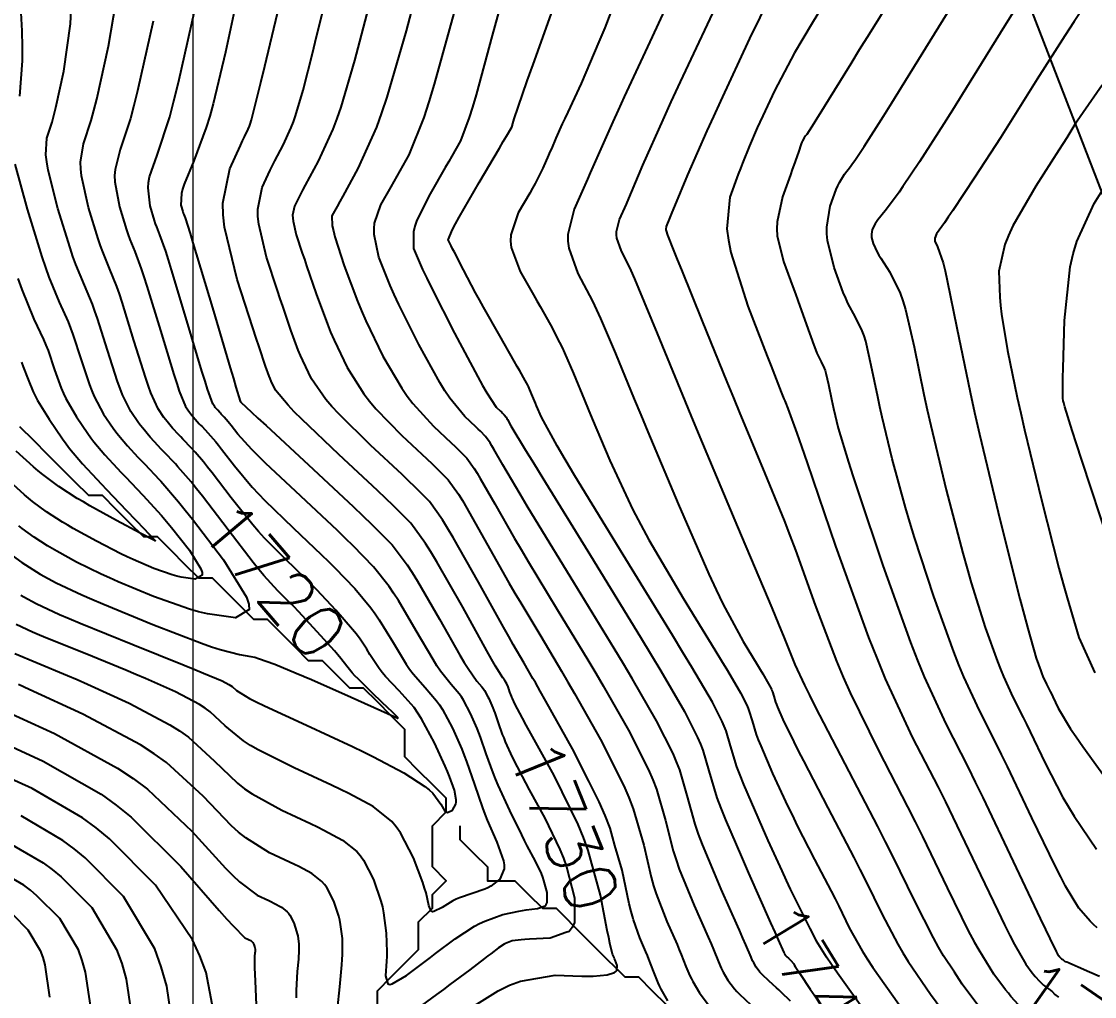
# Model space of a CAD drawing. Header units: metres. Extents: x 837475 to 838479, y 1189012 to 1191015.
# Drawn here: x 838064 to 838142.1, y 1190036.7 to 1190107.6 of the extents above; entities that cross this region are included whole.
import ezdxf

# ---------------------------------------------------------------- set-up
doc = ezdxf.new("R2010")
doc.units = ezdxf.units.M
doc.header["$LTSCALE"] = 0.3
doc.layers.add('COORD', color=7, linetype='Continuous', lineweight=20)
for name, color, linetype in [('COTAS 10', 1, 'Continuous'), ('COTAS INT', 252, 'Continuous'), ('DRENAJE', 5, 'Continuous'), ('VIA2', 121, 'Continuous')]:
    doc.layers.add(name, color=color, linetype=linetype)
doc.styles.get("Standard").update_dxf_attribs({"font": 'simplex.shx'})

msp = doc.modelspace()

# ---------------------------------------------------------------- linework, layer by layer
at = {"layer": 'COORD'}
msp.add_line((838076.514, 1189013.872), (838076.514, 1191013.872), dxfattribs=at)
at = {"layer": 'COTAS 10'}
for points in [[(838099.55, 1190111.242), (838098.275, 1190106.576), (838097.097, 1190102.267), (838096.832, 1190101.372), (838096.594, 1190100.605), (838095.954, 1190098.912), (838095.331, 1190097.805), (838095.103, 1190097.409), (838094.852, 1190096.974), (838093.743, 1190095.077), (838092.79, 1190093.157), (838092.636, 1190092.708), (838092.531, 1190092.294), (838092.548, 1190091.095), (838093.206, 1190089.561), (838093.504, 1190088.936), (838093.852, 1190088.224), (838095.529, 1190084.93), (838097.214, 1190081.758), (838097.567, 1190081.124), (838097.871, 1190080.595), (838098.559, 1190079.566), (838098.872, 1190079.273), (838098.94, 1190079.209), (838098.999, 1190079.152), (838099.143, 1190079.006), (838099.272, 1190078.824), (838099.322, 1190078.744), (838099.378, 1190078.651), (838099.629, 1190078.209), (838100.693, 1190076.441), (838101.261, 1190075.513), (838101.947, 1190074.394), (838105.413, 1190068.768), (838109.042, 1190062.852), (838109.831, 1190061.55), (838110.526, 1190060.393), (838112.255, 1190057.431), (838113.205, 1190055.547), (838113.409, 1190055.071), (838113.587, 1190054.615), (838114.013, 1190053.132), (838114.611, 1190051.166), (838114.898, 1190050.406), (838115.236, 1190049.553), (838116.384, 1190046.88), (838116.894, 1190045.691), (838118.505, 1190042.085), (838118.814, 1190041.393), (838119.063, 1190040.834), (838119.467, 1190039.923), (838119.487, 1190039.876), (838119.494, 1190039.861), (838119.502, 1190039.847), (838119.535, 1190039.789), (838119.584, 1190039.724), (838119.601, 1190039.705), (838119.621, 1190039.685), (838119.704, 1190039.607), (838119.805, 1190039.515), (838119.836, 1190039.487), (838119.868, 1190039.456), (838119.992, 1190039.335), (838120.17, 1190039.109), (838120.235, 1190039.013), (838120.308, 1190038.903), (838120.632, 1190038.383), (838121.385, 1190037.26), (838121.73, 1190036.77), (838122.133, 1190036.201)], [(838136.528, 1190036.114), (838135.985, 1190036.73), (838135.8, 1190036.959), (838135.601, 1190037.214), (838134.757, 1190038.345), (838133.668, 1190040.094), (838133.373, 1190040.631), (838133.314, 1190040.738), (838132.937, 1190041.452), (838131.387, 1190044.609), (838129.585, 1190048.339), (838129.05, 1190049.414), (838128.499, 1190050.507), (838126.378, 1190054.609), (838124.318, 1190058.796), (838123.805, 1190059.943), (838123.318, 1190061.084), (838121.769, 1190065.161), (838120.341, 1190069.154), (838119.93, 1190070.242), (838119.513, 1190071.322), (838117.953, 1190075.161), (838116.303, 1190079.101), (838115.83, 1190080.244), (838115.349, 1190081.411), (838113.555, 1190085.816), (838112.049, 1190089.546), (838111.75, 1190090.287), (838111.502, 1190090.902), (838111.035, 1190092.071), (838110.938, 1190092.376), (838110.924, 1190092.446), (838110.916, 1190092.51), (838110.931, 1190092.691), (838111.203, 1190093.351), (838111.357, 1190093.718), (838111.544, 1190094.163), (838112.502, 1190096.436), (838113.909, 1190099.655), (838114.38, 1190100.698), (838114.886, 1190101.807), (838117.004, 1190106.357), (838119.238, 1190110.919)], [(838095.274, 1190035.002), (838098.688, 1190037.136), (838099.531, 1190037.533), (838100.331, 1190037.846), (838102.852, 1190038.278), (838104.788, 1190038.208), (838105.22, 1190038.205), (838105.605, 1190038.21), (838106.62, 1190038.286), (838107.168, 1190038.467), (838107.259, 1190038.538), (838107.325, 1190038.618), (838107.343, 1190038.983), (838107.202, 1190039.367), (838107.166, 1190039.459), (838107.132, 1190039.545), (838107.023, 1190039.806), (838106.827, 1190040.598), (838106.738, 1190041.019), (838106.634, 1190041.528), (838106.135, 1190044.094), (838105.255, 1190047.337), (838104.911, 1190048.272), (838104.524, 1190049.223), (838102.764, 1190052.792), (838101.083, 1190055.826), (838100.746, 1190056.441), (838100.464, 1190056.957), (838099.907, 1190058.003), (838099.734, 1190058.38), (838099.694, 1190058.474), (838099.658, 1190058.563), (838099.556, 1190058.846), (838099.472, 1190059.092), (838099.462, 1190059.122), (838099.448, 1190059.157), (838099.422, 1190059.222), (838099.324, 1190059.447), (838099.217, 1190059.646), (838099.186, 1190059.694), (838099.154, 1190059.74), (838099.032, 1190059.879), (838098.508, 1190060.74), (838098.223, 1190061.24), (838097.877, 1190061.854), (838096.119, 1190065.016), (838094.23, 1190068.326), (838093.8, 1190069.033), (838093.411, 1190069.649), (838092.344, 1190071.118), (838091.055, 1190072.418), (838090.526, 1190072.928), (838089.923, 1190073.503), (838087.123, 1190076.119), (838084.416, 1190078.686), (838083.872, 1190079.229), (838083.417, 1190079.7), (838082.512, 1190080.798), (838082.202, 1190081.444), (838082.121, 1190081.631), (838082.043, 1190081.821), (838081.777, 1190082.536), (838081.307, 1190083.952), (838081.1, 1190084.585), (838080.859, 1190085.322), (838079.709, 1190088.851), (838078.794, 1190092.642), (838078.701, 1190093.544), (838078.678, 1190094.382), (838079.175, 1190096.874), (838079.961, 1190098.579), (838080.119, 1190098.92), (838080.252, 1190099.205), (838080.521, 1190099.761), (838080.621, 1190099.979), (838080.648, 1190100.051), (838080.675, 1190100.127), (838080.768, 1190100.442), (838081.195, 1190102.186), (838081.433, 1190103.163), (838081.722, 1190104.354), (838083.195, 1190110.442)], [(838063.347, 1190068.785), (838064.051, 1190068.261), (838064.853, 1190067.75), (838065.116, 1190067.594), (838065.398, 1190067.431), (838066.564, 1190066.789), (838068.421, 1190065.91), (838069.139, 1190065.598), (838069.944, 1190065.255), (838073.586, 1190063.768), (838077.119, 1190062.407), (838077.855, 1190062.145), (838078.486, 1190061.932), (838079.891, 1190061.574), (838080.723, 1190061.446), (838080.992, 1190061.378), (838081.279, 1190061.295), (838082.457, 1190060.877), (838084.02, 1190060.229), (838084.549, 1190060.002), (838084.591, 1190059.984), (838085.12, 1190059.754), (838086.048, 1190059.343), (838087.531, 1190058.685), (838091.126, 1190057.071), (838091.242, 1190057.018), (838091.269, 1190057.005), (838091.293, 1190056.994), (838091.361, 1190056.958), (838091.398, 1190056.944), (838091.403, 1190056.947), (838091.405, 1190056.951), (838091.395, 1190056.99), (838091.108, 1190057.287), (838090.937, 1190057.455), (838090.726, 1190057.659), (838089.631, 1190058.707), (838088.509, 1190059.803), (838088.28, 1190060.037), (838088.088, 1190060.242), (838087.69, 1190060.735), (838087.26, 1190061.3), (838087.048, 1190061.55), (838086.795, 1190061.841), (838085.545, 1190063.23), (838084.181, 1190064.695), (838083.858, 1190065.034), (838083.557, 1190065.343), (838082.665, 1190066.217), (838081.662, 1190067.314), (838081.292, 1190067.763), (838080.881, 1190068.276), (838079.06, 1190070.652), (838077.205, 1190073.083), (838076.772, 1190073.629), (838076.373, 1190074.12), (838075.407, 1190075.23), (838075.226, 1190075.436), (838074.384, 1190076.318), (838074.179, 1190076.536), (838073.985, 1190076.742), (838073.383, 1190077.389), (838072.851, 1190078.021), (838072.701, 1190078.217), (838072.55, 1190078.423), (838071.994, 1190079.242), (838071.39, 1190080.46), (838071.208, 1190080.918), (838071.02, 1190081.427), (838070.288, 1190083.7), (838069.559, 1190086.013), (838069.373, 1190086.547), (838069.195, 1190087.035), (838068.606, 1190088.416), (838067.981, 1190089.931), (838067.779, 1190090.503), (838067.565, 1190091.142), (838066.686, 1190094.004), (838065.977, 1190096.791), (838065.869, 1190097.383), (838065.8, 1190097.897), (838065.87, 1190099.106), (838066.258, 1190100.28), (838066.389, 1190100.772), (838066.53, 1190101.338), (838067.124, 1190103.984), (838067.587, 1190107.415), (838067.645, 1190108.475)], [(838141.337, 1190108.709), (838140.596, 1190107.587), (838139.912, 1190106.54), (838137.907, 1190103.391), (838136.212, 1190100.683), (838135.722, 1190099.914), (838135.224, 1190099.138), (838133.353, 1190096.266), (838131.755, 1190093.857), (838131.429, 1190093.373), (838131.154, 1190092.967), (838130.581, 1190092.16), (838130.445, 1190091.839), (838130.445, 1190091.74), (838130.462, 1190091.636), (838130.66, 1190091.223), (838131.06, 1190090.05), (838131.204, 1190089.467), (838131.362, 1190088.772), (838132.054, 1190085.329), (838133.018, 1190080.641), (838133.347, 1190079.16), (838133.704, 1190077.601), (838135.217, 1190071.312), (838136.646, 1190065.638), (838136.949, 1190064.467), (838137.212, 1190063.47), (838137.826, 1190061.312), (838138.155, 1190060.399), (838138.238, 1190060.187), (838138.317, 1190059.992), (838138.573, 1190059.435), (838138.847, 1190058.896), (838138.937, 1190058.712), (838139.034, 1190058.513), (838139.435, 1190057.671), (838140.328, 1190056.189), (838140.734, 1190055.587), (838141.21, 1190054.903), (838143.502, 1190051.738)], [(838062.163, 1190057.787), (838066.429, 1190055.826), (838071.026, 1190053.324), (838072.144, 1190052.569), (838073.194, 1190051.786), (838076.429, 1190048.733), (838078.859, 1190046.053), (838079.402, 1190045.507), (838079.889, 1190045.044), (838081.179, 1190044.079), (838082.011, 1190043.695), (838082.208, 1190043.599), (838082.392, 1190043.508), (838082.936, 1190043.217), (838083.349, 1190042.884), (838083.45, 1190042.766), (838083.544, 1190042.636), (838083.835, 1190042.076), (838084.043, 1190041.453), (838084.086, 1190041.285), (838084.122, 1190041.118), (838084.196, 1190040.529), (838084.199, 1190039.87), (838084.189, 1190039.66), (838084.174, 1190039.437), (838084.084, 1190038.529), (838084.016, 1190037.15), (838084.016, 1190036.63)], [(838069.212, 1190034.963), (838068.688, 1190038.5), (838068.449, 1190039.336), (838068.17, 1190040.109), (838066.822, 1190042.381), (838065.159, 1190044.048), (838064.681, 1190044.441), (838064.196, 1190044.803), (838062.381, 1190045.86)]]:
    msp.add_lwpolyline(points, dxfattribs=at)
at = {"layer": 'COTAS INT'}
for points in [[(838063.757, 1190112.169), (838064.052, 1190106.904), (838064.078, 1190105.753), (838064.079, 1190104.736), (838063.878, 1190102.169)], [(838111.041, 1190036.414), (838110.559, 1190037.259), (838110.441, 1190037.491), (838110.33, 1190037.723), (838109.988, 1190038.556), (838109.656, 1190039.433), (838109.551, 1190039.692), (838109.441, 1190039.959), (838108.997, 1190040.983), (838108.539, 1190042.305), (838108.509, 1190042.389), (838108.37, 1190042.897), (838108.23, 1190043.456), (838107.711, 1190045.902), (838107.193, 1190047.708), (838106.836, 1190048.947), (838106.471, 1190049.883), (838106.053, 1190050.86), (838105.291, 1190052.373), (838104.103, 1190054.726), (838102.166, 1190058.193), (838101.757, 1190058.919), (838101.404, 1190059.542), (838101.23, 1190059.842), (838100.585, 1190060.948), (838099.799, 1190062.303), (838099.465, 1190062.894), (838099.08, 1190063.579), (838097.273, 1190066.836), (838095.427, 1190070.088), (838095.017, 1190070.771), (838094.653, 1190071.359), (838093.704, 1190072.696), (838092.644, 1190073.765), (838092.209, 1190074.184), (838091.713, 1190074.657), (838089.41, 1190076.808), (838087.107, 1190079.067), (838086.611, 1190079.608), (838086.176, 1190080.112), (838085.116, 1190081.624), (838084.484, 1190082.941), (838084.32, 1190083.321), (838084.16, 1190083.708), (838083.619, 1190085.163), (838083.039, 1190086.889), (838082.854, 1190087.446), (838082.658, 1190088.039), (838081.864, 1190090.466), (838081.288, 1190092.856), (838081.229, 1190093.424), (838081.215, 1190093.952), (838081.528, 1190095.523), (838082.128, 1190096.79), (838082.295, 1190097.126), (838082.461, 1190097.456), (838083.063, 1190098.596), (838083.651, 1190099.879), (838083.81, 1190100.298), (838083.966, 1190100.746), (838084.513, 1190102.597), (838085.216, 1190105.368), (838085.471, 1190106.395), (838085.752, 1190107.536), (838086.984, 1190112.597)], [(838124.617, 1190112.562), (838121.524, 1190107.484), (838120.852, 1190106.343), (838120.261, 1190105.316), (838118.792, 1190102.562), (838117.939, 1190100.728), (838117.735, 1190100.281), (838117.546, 1190099.861), (838116.978, 1190098.564), (838116.468, 1190097.306), (838116.314, 1190096.91), (838116.155, 1190096.495), (838115.535, 1190094.823), (838115.339, 1190092.511), (838115.448, 1190091.691), (838115.627, 1190090.794), (838116.86, 1190086.905), (838118.262, 1190083.271), (838118.547, 1190082.534), (838118.788, 1190081.914), (838119.284, 1190080.646), (838119.483, 1190080.157), (838119.537, 1190080.027), (838119.589, 1190079.9), (838119.773, 1190079.462), (838120.413, 1190077.673), (838120.754, 1190076.694), (838121.165, 1190075.504), (838123.242, 1190069.462), (838125.642, 1190062.824), (838126.257, 1190061.259), (838126.851, 1190059.813), (838128.817, 1190055.574), (838130.688, 1190051.932), (838131.221, 1190050.861), (838131.762, 1190049.764), (838133.772, 1190045.574), (838135.035, 1190042.947), (838135.527, 1190041.922), (838135.907, 1190041.162), (838136.241, 1190040.512), (838137.067, 1190039.074), (838137.539, 1190038.441), (838137.65, 1190038.299), (838137.754, 1190038.171), (838138.058, 1190037.826), (838138.302, 1190037.595), (838138.367, 1190037.539), (838138.431, 1190037.486), (838138.656, 1190037.324), (838138.869, 1190037.169), (838138.926, 1190037.122), (838138.982, 1190037.073), (838139.177, 1190036.877), (838139.45, 1190036.677)], [(838138.631, 1190112.23), (838135.529, 1190107.245), (838132.449, 1190102.281), (838131.746, 1190101.158), (838131.107, 1190100.144), (838129.337, 1190097.389), (838128.133, 1190095.601), (838127.85, 1190095.196), (838127.589, 1190094.831), (838126.831, 1190093.84), (838126.315, 1190093.185), (838126.207, 1190093.032), (838126.114, 1190092.891), (838125.904, 1190092.484), (838125.847, 1190092.126), (838125.85, 1190092.015), (838125.861, 1190091.9), (838125.973, 1190091.444), (838126.26, 1190090.829), (838126.383, 1190090.613), (838126.524, 1190090.378), (838127.191, 1190089.365), (838127.94, 1190087.841), (838128.133, 1190087.284), (838128.32, 1190086.668), (838128.944, 1190083.954), (838129.658, 1190080.475), (838129.903, 1190079.377), (838130.167, 1190078.22), (838131.29, 1190073.554), (838132.486, 1190068.949), (838132.796, 1190067.831), (838133.098, 1190066.78), (838134.11, 1190063.554), (838135.001, 1190061.081), (838135.225, 1190060.506), (838135.44, 1190059.979), (838136.134, 1190058.47), (838136.876, 1190057.008), (838137.121, 1190056.51), (838137.383, 1190055.971), (838138.47, 1190053.689), (838139.774, 1190051.181), (838140.172, 1190050.5), (838140.587, 1190049.826), (838142.219, 1190047.438)], [(838093.259, 1190111.732), (838092.003, 1190106.907), (838090.602, 1190102.083), (838090.22, 1190100.953), (838089.841, 1190099.914), (838088.496, 1190096.906), (838087.397, 1190094.903), (838087.174, 1190094.497), (838086.985, 1190094.155), (838086.594, 1190093.459), (838086.635, 1190092.734), (838086.718, 1190092.375), (838086.832, 1190091.947), (838087.504, 1190089.83), (838088.468, 1190087.264), (838088.767, 1190086.554), (838089.079, 1190085.843), (838090.323, 1190083.277), (838091.695, 1190080.935), (838092.089, 1190080.366), (838092.489, 1190079.831), (838093.985, 1190078.187), (838095.293, 1190076.965), (838095.575, 1190076.696), (838095.822, 1190076.458), (838096.424, 1190075.851), (838096.962, 1190075.091), (838097.17, 1190074.757), (838097.402, 1190074.37), (838098.451, 1190072.522), (838099.887, 1190070.01), (838100.363, 1190069.203), (838100.873, 1190068.348), (838102.999, 1190064.858), (838105.223, 1190061.197), (838105.794, 1190060.234), (838106.346, 1190059.293), (838108.179, 1190056.078), (838109.629, 1190053.204), (838109.94, 1190052.477), (838110.211, 1190051.781), (838110.862, 1190049.517), (838111.421, 1190047.311), (838111.634, 1190046.652), (838111.873, 1190045.971), (838112.946, 1190043.337), (838113.973, 1190041.022), (838114.182, 1190040.543), (838114.359, 1190040.133), (838114.728, 1190039.239), (838114.926, 1190038.771), (838114.997, 1190038.63), (838115.073, 1190038.484), (838115.404, 1190037.915), (838115.887, 1190037.274), (838116.059, 1190037.082), (838116.248, 1190036.883), (838117.071, 1190036.114)], [(838128.992, 1190112.019), (838125.68, 1190106.682), (838124.964, 1190105.528), (838124.336, 1190104.514), (838121.97, 1190100.691), (838121.797, 1190100.413), (838121.648, 1190100.174), (838121.305, 1190099.635), (838121.137, 1190099.385), (838121.097, 1190099.329), (838121.061, 1190099.277), (838120.955, 1190099.139), (838120.838, 1190098.916), (838120.794, 1190098.812), (838120.746, 1190098.689), (838120.532, 1190098.092), (838120.206, 1190097.159), (838120.086, 1190096.824), (838119.955, 1190096.457), (838119.375, 1190094.851), (838118.983, 1190093.023), (838118.97, 1190092.514), (838118.998, 1190092.003), (838119.445, 1190090.151), (838120.138, 1190088.311), (838120.321, 1190087.809), (838120.501, 1190087.31), (838121.121, 1190085.535), (838121.647, 1190084.055), (838121.768, 1190083.743), (838121.879, 1190083.473), (838122.189, 1190082.85), (838122.417, 1190082.386), (838122.475, 1190082.217), (838122.532, 1190082.029), (838122.722, 1190081.203), (838122.939, 1190080.145), (838123.014, 1190079.81), (838123.094, 1190079.458), (838123.436, 1190078.038), (838124.166, 1190075.57), (838124.49, 1190074.557), (838124.869, 1190073.402), (838126.678, 1190068.038), (838128.693, 1190062.445), (838129.2, 1190061.144), (838129.685, 1190059.952), (838131.256, 1190056.54), (838132.876, 1190053.357), (838133.393, 1190052.309), (838133.939, 1190051.189), (838136.156, 1190046.54), (838138.116, 1190042.391), (838138.5, 1190041.586), (838138.815, 1190040.93), (838139.282, 1190039.993), (838139.376, 1190039.803), (838139.477, 1190039.669), (838139.5, 1190039.638), (838139.522, 1190039.611), (838139.587, 1190039.538), (838139.639, 1190039.489), (838139.653, 1190039.477), (838139.667, 1190039.466), (838139.714, 1190039.431), (838139.76, 1190039.398), (838139.784, 1190039.378), (838139.825, 1190039.336), (838139.883, 1190039.293), (838139.905, 1190039.282), (838139.93, 1190039.271), (838140.043, 1190039.234), (838140.184, 1190039.188), (838140.226, 1190039.171), (838140.27, 1190039.153), (838140.441, 1190039.072), (838140.886, 1190038.877), (838141.699, 1190038.52), (838142.428, 1190038.204)], [(838125.518, 1190035.428), (838123.374, 1190038.422), (838122.942, 1190039.044), (838122.579, 1190039.576), (838121.848, 1190040.748), (838121.512, 1190041.437), (838121.397, 1190041.664), (838121.273, 1190041.907), (838120.748, 1190042.916), (838119.957, 1190044.525), (838119.666, 1190045.147), (838119.343, 1190045.845), (838118.339, 1190048.065), (838117.915, 1190049), (838116.565, 1190052.133), (838116.291, 1190052.817), (838116.061, 1190053.421), (838115.588, 1190054.939), (838115.274, 1190056.032), (838115.143, 1190056.368), (838114.993, 1190056.719), (838114.293, 1190058.107), (838112.794, 1190060.654), (838112.141, 1190061.735), (838111.384, 1190062.979), (838107.788, 1190068.833), (838104.277, 1190074.575), (838103.574, 1190075.749), (838102.988, 1190076.743), (838101.841, 1190078.833), (838101.496, 1190079.651), (838101.416, 1190079.843), (838101.342, 1190080.021), (838101.128, 1190080.54), (838100.955, 1190080.945), (838100.906, 1190081.05), (838100.856, 1190081.152), (838100.674, 1190081.499), (838100.277, 1190082.196), (838100.091, 1190082.519), (838099.874, 1190082.899), (838098.816, 1190084.742), (838097.637, 1190086.823), (838097.343, 1190087.353), (838097.063, 1190087.863), (838096.168, 1190089.539), (838095.512, 1190090.815), (838095.381, 1190091.073), (838095.274, 1190091.29), (838095.07, 1190091.727), (838095.38, 1190092.467), (838095.595, 1190092.874), (838095.867, 1190093.369), (838097.317, 1190095.885), (838098.785, 1190098.383), (838099.068, 1190098.865), (838099.298, 1190099.256), (838099.683, 1190099.915), (838099.733, 1190100.047), (838099.752, 1190100.107), (838099.773, 1190100.178), (838099.865, 1190100.515), (838100.471, 1190102.294), (838100.816, 1190103.273), (838101.237, 1190104.462), (838103.398, 1190110.515)], [(838112.024, 1190111.102), (838109.906, 1190106.481), (838107.861, 1190102.112), (838107.418, 1190101.152), (838107.027, 1190100.301), (838106.061, 1190098.127), (838105.402, 1190096.593), (838105.206, 1190096.144), (838105.004, 1190095.685), (838104.224, 1190093.94), (838103.769, 1190092.121), (838103.771, 1190091.615), (838103.829, 1190091.109), (838104.504, 1190089.272), (838105.553, 1190087.26), (838105.848, 1190086.642), (838106.144, 1190085.999), (838107.228, 1190083.46), (838108.593, 1190080.134), (838109.067, 1190078.996), (838109.583, 1190077.763), (838111.789, 1190072.524), (838114.021, 1190067.428), (838114.551, 1190066.285), (838115.044, 1190065.259), (838116.511, 1190062.524), (838117.538, 1190060.851), (838117.754, 1190060.496), (838117.941, 1190060.187), (838118.37, 1190059.459), (838118.57, 1190059.063), (838118.612, 1190058.962), (838118.65, 1190058.866), (838118.74, 1190058.554), (838118.875, 1190058.12), (838118.94, 1190057.948), (838119.019, 1190057.752), (838119.404, 1190056.857), (838120.19, 1190055.238), (838120.521, 1190054.587), (838120.9, 1190053.847), (838122.679, 1190050.441), (838124.559, 1190046.828), (838125.003, 1190045.958), (838125.413, 1190045.145), (838126.618, 1190042.679), (838127.758, 1190040.514), (838128.128, 1190039.891), (838128.521, 1190039.258), (838130.137, 1190036.886), (838131.725, 1190034.759)], [(838063.977, 1190065.902), (838064.196, 1190065.776), (838065.102, 1190065.277), (838066.787, 1190064.498), (838067.497, 1190064.194), (838068.313, 1190063.852), (838072.136, 1190062.3), (838075.875, 1190060.8), (838076.637, 1190060.492), (838077.28, 1190060.23), (838078.617, 1190059.668), (838079.121, 1190059.4), (838079.239, 1190059.323), (838079.349, 1190059.245), (838079.668, 1190058.952), (838080.606, 1190058.384), (838081.105, 1190058.132), (838081.709, 1190057.839), (838084.754, 1190056.438), (838088.104, 1190054.89), (838088.901, 1190054.505), (838089.64, 1190054.138), (838091.834, 1190052.967), (838093.356, 1190051.982), (838093.671, 1190051.732), (838093.94, 1190051.492), (838094.526, 1190050.708), (838094.829, 1190050.2), (838094.919, 1190050.135), (838095.012, 1190050.102), (838095.368, 1190050.254), (838095.621, 1190050.7), (838095.648, 1190050.852), (838095.657, 1190051.017), (838095.533, 1190051.715), (838095.161, 1190052.716), (838095.013, 1190053.072), (838094.845, 1190053.461), (838094.075, 1190055.152), (838093.135, 1190056.896), (838092.86, 1190057.32), (838092.579, 1190057.718), (838091.511, 1190058.941), (838090.509, 1190059.99), (838090.269, 1190060.278), (838090.046, 1190060.565), (838089.376, 1190061.591), (838089.137, 1190061.961), (838088.654, 1190062.705), (838088.398, 1190063.047), (838088.118, 1190063.403), (838086.904, 1190064.808), (838085.505, 1190066.287), (838085.108, 1190066.69), (838084.707, 1190067.089), (838083.223, 1190068.506), (838081.701, 1190070.041), (838081.276, 1190070.514), (838080.849, 1190071.008), (838079.293, 1190072.969), (838077.898, 1190074.797), (838077.572, 1190075.208), (838077.272, 1190075.577), (838076.654, 1190076.287), (838076.409, 1190076.567), (838075.776, 1190077.231), (838075.621, 1190077.394), (838075.475, 1190077.549), (838075.023, 1190078.036), (838074.623, 1190078.511), (838074.51, 1190078.659), (838074.396, 1190078.814), (838073.978, 1190079.43), (838073.45, 1190080.596), (838073.266, 1190081.097), (838073.067, 1190081.676), (838072.212, 1190084.412), (838071.357, 1190087.185), (838071.156, 1190087.788), (838070.972, 1190088.319), (838070.438, 1190089.642), (838069.943, 1190090.841), (838069.784, 1190091.294), (838069.614, 1190091.8), (838068.918, 1190094.066), (838068.398, 1190096.363), (838068.339, 1190096.889), (838068.317, 1190097.368), (838068.545, 1190098.698), (838069.109, 1190100.407), (838069.299, 1190101.124), (838069.505, 1190101.947), (838070.369, 1190105.799), (838071.095, 1190110.095)], [(838133.663, 1190035.987), (838132.447, 1190037.616), (838132.221, 1190037.962), (838131.879, 1190038.483), (838131.094, 1190039.676), (838130.721, 1190040.315), (838130.347, 1190040.983), (838129.002, 1190043.644), (838127.409, 1190046.913), (838126.879, 1190047.966), (838126.311, 1190049.082), (838123.939, 1190053.644), (838121.784, 1190057.779), (838121.353, 1190058.626), (838120.994, 1190059.344), (838120.295, 1190060.86), (838119.516, 1190062.803), (838119.107, 1190063.79), (838118.614, 1190064.972), (838116.133, 1190070.86), (838113.392, 1190077.371), (838112.735, 1190078.945), (838112.123, 1190080.42), (838110.278, 1190084.919), (838108.928, 1190088.19), (838108.628, 1190088.89), (838108.36, 1190089.501), (838107.656, 1190090.963), (838107.334, 1190091.84), (838107.306, 1190092.083), (838107.305, 1190092.324), (838107.522, 1190093.193), (838108.022, 1190094.327), (838108.198, 1190094.735), (838108.391, 1190095.185), (838109.226, 1190097.15), (838110.697, 1190100.457), (838111.291, 1190101.754), (838111.966, 1190103.215), (838115.079, 1190109.865)], [(838063.549, 1190061.644), (838065.181, 1190060.982), (838067.379, 1190060.064), (838068.083, 1190059.758), (838068.829, 1190059.428), (838071.869, 1190058.049), (838074.831, 1190056.474), (838075.528, 1190056.021), (838076.171, 1190055.562), (838078.049, 1190053.843), (838079.732, 1190052.219), (838080.254, 1190051.819), (838080.799, 1190051.442), (838082.967, 1190050.258), (838085.058, 1190049.292), (838085.554, 1190049.052), (838086.016, 1190048.823), (838087.385, 1190048.092), (838088.424, 1190047.254), (838088.676, 1190046.956), (838088.914, 1190046.631), (838089.645, 1190045.221), (838090.17, 1190043.655), (838090.277, 1190043.231), (838090.367, 1190042.811), (838090.555, 1190041.33), (838090.595, 1190039.969), (838090.593, 1190039.624), (838090.585, 1190039.294), (838090.505, 1190038.221), (838090.669, 1190037.629), (838090.814, 1190037.603), (838091.002, 1190037.637), (838092.042, 1190038.255), (838093.388, 1190039.274), (838093.768, 1190039.56), (838094.152, 1190039.849), (838095.568, 1190040.905), (838096.975, 1190041.825), (838097.352, 1190042.028), (838097.725, 1190042.208), (838099.03, 1190042.67), (838100.193, 1190042.929), (838100.476, 1190042.98), (838100.743, 1190043.023), (838101.566, 1190043.106), (838102.107, 1190043.3), (838102.196, 1190043.413), (838102.259, 1190043.552), (838102.263, 1190044.268), (838102.029, 1190045.156), (838101.941, 1190045.403), (838101.843, 1190045.651), (838101.405, 1190046.553), (838100.813, 1190047.671), (838100.618, 1190048.056), (838100.409, 1190048.473), (838099.544, 1190050.25), (838098.701, 1190052.09), (838098.507, 1190052.548), (838098.329, 1190052.983), (838097.832, 1190054.364), (838097.423, 1190055.565), (838097.302, 1190055.886), (838097.177, 1190056.201), (838096.699, 1190057.299), (838096.176, 1190058.271), (838096.023, 1190058.507), (838095.866, 1190058.729), (838095.271, 1190059.41), (838094.508, 1190060.365), (838094.246, 1190060.759), (838093.961, 1190061.209), (838092.747, 1190063.304), (838091.442, 1190065.516), (838091.099, 1190066.04), (838090.765, 1190066.526), (838089.624, 1190067.963), (838088.152, 1190069.471), (838087.609, 1190070.002), (838087.006, 1190070.582), (838084.339, 1190073.084), (838081.779, 1190075.495), (838081.245, 1190076.016), (838080.786, 1190076.474), (838079.759, 1190077.602), (838079.283, 1190078.226), (838079.172, 1190078.366), (838079.07, 1190078.492), (838078.776, 1190078.829), (838078.56, 1190079.056), (838078.507, 1190079.111), (838078.457, 1190079.164), (838078.303, 1190079.33), (838078.166, 1190079.492), (838078.128, 1190079.543), (838078.089, 1190079.595), (838077.946, 1190079.805), (838077.57, 1190080.867), (838077.383, 1190081.457), (838077.161, 1190082.175), (838076.062, 1190085.835), (838074.952, 1190089.53), (838074.722, 1190090.27), (838074.527, 1190090.887), (838074.102, 1190092.094), (838073.868, 1190092.661), (838073.792, 1190092.876), (838073.712, 1190093.116), (838073.382, 1190094.189), (838073.242, 1190095.507), (838073.28, 1190095.901), (838073.352, 1190096.308), (838073.893, 1190097.883), (838074.811, 1190100.662), (838075.12, 1190101.828), (838075.454, 1190103.166), (838076.86, 1190109.428)], [(838079.751, 1190109.464), (838078.863, 1190105.372), (838077.969, 1190101.601), (838077.72, 1190100.712), (838077.471, 1190099.889), (838076.568, 1190097.476), (838075.87, 1190095.779), (838075.751, 1190095.408), (838075.663, 1190095.079), (838075.614, 1190094.251), (838075.761, 1190093.774), (838075.797, 1190093.667), (838075.83, 1190093.572), (838075.934, 1190093.319), (838076.304, 1190092.171), (838076.505, 1190091.511), (838076.749, 1190090.702), (838077.987, 1190086.546), (838079.208, 1190082.424), (838079.442, 1190081.636), (838079.63, 1190081.003), (838079.931, 1190079.993), (838079.935, 1190079.986), (838079.937, 1190079.985), (838079.938, 1190079.983), (838079.943, 1190079.977), (838079.95, 1190079.97), (838079.951, 1190079.968), (838079.959, 1190079.96), (838079.969, 1190079.949), (838079.972, 1190079.945), (838079.976, 1190079.94), (838079.992, 1190079.919), (838080.755, 1190079.207), (838081.229, 1190078.767), (838081.818, 1190078.222), (838084.896, 1190075.373), (838088.156, 1190072.328), (838088.859, 1190071.658), (838089.476, 1190071.063), (838090.984, 1190069.541), (838092.088, 1190068.088), (838092.45, 1190067.536), (838092.836, 1190066.921), (838094.433, 1190064.16), (838095.919, 1190061.532), (838096.234, 1190061), (838096.508, 1190060.553), (838097.152, 1190059.645), (838097.51, 1190059.234), (838097.604, 1190059.101), (838097.696, 1190058.959), (838097.943, 1190058.502), (838098.012, 1190058.373), (838098.3, 1190057.712), (838098.375, 1190057.521), (838098.448, 1190057.328), (838098.694, 1190056.605), (838098.994, 1190055.773), (838099.1, 1190055.511), (838099.217, 1190055.235), (838099.725, 1190054.127), (838100.436, 1190052.715), (838100.682, 1190052.248), (838100.948, 1190051.749), (838102.085, 1190049.673), (838103.192, 1190047.394), (838103.44, 1190046.767), (838103.662, 1190046.141), (838104.253, 1190043.898), (838104.241, 1190042.09), (838104.084, 1190041.739), (838103.859, 1190041.453), (838103.622, 1190041.368), (838102.491, 1190040.963), (838100.969, 1190040.892), (838100.647, 1190040.87), (838100.368, 1190040.848), (838099.723, 1190040.763), (838099.35, 1190040.631), (838099.244, 1190040.579), (838099.136, 1190040.521), (838098.734, 1190040.258), (838098.161, 1190039.829), (838097.945, 1190039.665), (838097.705, 1190039.483), (838096.629, 1190038.666), (838095.186, 1190037.583), (838094.714, 1190037.234), (838094.21, 1190036.863), (838092.126, 1190035.344)], [(838119.955, 1190036.379), (838119.28, 1190037.041), (838119.107, 1190037.205), (838118.94, 1190037.362), (838118.678, 1190037.599), (838118.387, 1190037.861), (838117.934, 1190038.284), (838117.83, 1190038.393), (838117.735, 1190038.499), (838117.47, 1190038.852), (838117.287, 1190039.165), (838117.245, 1190039.246), (838117.207, 1190039.323), (838117.097, 1190039.581), (838116.711, 1190040.484), (838116.498, 1190040.968), (838116.239, 1190041.553), (838116.124, 1190041.812), (838114.92, 1190044.514), (838114.425, 1190045.693), (838113.554, 1190047.762), (838113.266, 1190048.529), (838113.016, 1190049.239), (838112.437, 1190051.324), (838111.899, 1190053.198), (838111.674, 1190053.774), (838111.417, 1190054.376), (838110.217, 1190056.755), (838108.436, 1190059.843), (838107.812, 1190060.892), (838107.132, 1190062.025), (838104.206, 1190066.813), (838101.41, 1190071.371), (838100.812, 1190072.358), (838100.29, 1190073.226), (838099.04, 1190075.366), (838098.39, 1190076.51), (838098.246, 1190076.751), (838098.117, 1190076.958), (838097.783, 1190077.429), (838097.41, 1190077.805), (838097.257, 1190077.953), (838097.083, 1190078.119), (838096.272, 1190078.876), (838095.18, 1190080.213), (838094.828, 1190080.745), (838094.454, 1190081.347), (838092.926, 1190084.103), (838091.466, 1190087.034), (838091.135, 1190087.745), (838090.837, 1190088.413), (838090.026, 1190090.462), (838089.681, 1190092.12), (838089.677, 1190092.541), (838089.712, 1190092.946), (838090.169, 1190094.268), (838090.918, 1190095.565), (838091.139, 1190095.953), (838091.364, 1190096.354), (838092.225, 1190097.909), (838093.311, 1190100.615), (838093.678, 1190101.743), (838094.075, 1190103.034), (838095.748, 1190109.062)], [(838089.237, 1190108.55), (838088.258, 1190104.752), (838087.257, 1190101.365), (838086.971, 1190100.546), (838086.682, 1190099.778), (838085.604, 1190097.431), (838084.67, 1190095.708), (838084.47, 1190095.332), (838084.296, 1190095.001), (838083.881, 1190094.172), (838083.752, 1190093.523), (838083.758, 1190093.304), (838083.782, 1190093.069), (838084.02, 1190092.081), (838084.458, 1190090.756), (838084.608, 1190090.308), (838084.771, 1190089.826), (838085.461, 1190087.791), (838086.277, 1190085.595), (838086.518, 1190085.011), (838086.767, 1190084.437), (838087.719, 1190082.451), (838088.935, 1190080.523), (838089.35, 1190079.987), (838089.798, 1190079.449), (838091.697, 1190077.498), (838093.503, 1190075.811), (838093.892, 1190075.44), (838094.233, 1190075.112), (838095.064, 1190074.273), (838095.807, 1190073.225), (838096.094, 1190072.764), (838096.414, 1190072.229), (838097.862, 1190069.679), (838099.483, 1190066.795), (838099.914, 1190066.049), (838100.336, 1190065.326), (838101.792, 1190062.903), (838103.313, 1190060.37), (838103.776, 1190059.576), (838104.256, 1190058.743), (838106.141, 1190055.402), (838107.841, 1190052.032), (838108.205, 1190051.18), (838108.523, 1190050.364), (838109.286, 1190047.709), (838109.825, 1190045.383), (838110.002, 1190044.774), (838110.191, 1190044.18), (838110.972, 1190042.16), (838111.707, 1190040.49), (838111.867, 1190040.117), (838112.007, 1190039.783), (838112.358, 1190038.898), (838112.646, 1190038.218), (838112.748, 1190038.014), (838112.859, 1190037.802), (838113.338, 1190036.979), (838114.038, 1190036.049)], [(838106.885, 1190108.274), (838106.446, 1190107.145), (838106.032, 1190106.105), (838104.733, 1190103.096), (838103.756, 1190101.009), (838103.544, 1190100.55), (838103.358, 1190100.144), (838102.896, 1190099.105), (838102.569, 1190098.345), (838102.468, 1190098.114), (838102.362, 1190097.874), (838101.939, 1190096.93), (838101.392, 1190095.822), (838101.207, 1190095.478), (838101.007, 1190095.118), (838100.166, 1190093.683), (838099.616, 1190092.091), (838099.601, 1190091.631), (838099.645, 1190091.164), (838100.296, 1190089.409), (838101.265, 1190087.718), (838101.509, 1190087.291), (838101.742, 1190086.881), (838102.496, 1190085.551), (838103.17, 1190084.267), (838103.353, 1190083.888), (838103.535, 1190083.497), (838104.178, 1190082), (838104.968, 1190080.078), (838105.241, 1190079.42), (838105.539, 1190078.707), (838106.815, 1190075.678), (838108.504, 1190072.086), (838109.063, 1190071.017), (838109.661, 1190069.917), (838112.149, 1190065.678), (838114.461, 1190061.915), (838114.948, 1190061.115), (838115.368, 1190060.42), (838116.331, 1190058.783), (838116.782, 1190057.891), (838116.878, 1190057.665), (838116.962, 1190057.449), (838117.164, 1190056.747), (838117.468, 1190055.771), (838117.616, 1190055.382), (838117.792, 1190054.943), (838118.66, 1190052.929), (838119.767, 1190050.541), (838120.093, 1190049.867), (838120.429, 1190049.186), (838121.713, 1190046.678), (838122.916, 1190044.368), (838123.2, 1190043.811), (838123.462, 1190043.291), (838124.233, 1190041.713), (838125.168, 1190040.045), (838125.535, 1190039.468), (838125.948, 1190038.84), (838127.828, 1190036.157)], [(838142.264, 1190041.72), (838142, 1190041.955), (838141.748, 1190042.198), (838140.936, 1190043.139), (838139.964, 1190044.749), (838139.61, 1190045.413), (838139.22, 1190046.173), (838137.505, 1190049.707), (838135.732, 1190053.429), (838135.305, 1190054.308), (838134.906, 1190055.12), (838133.695, 1190057.505), (838132.562, 1190059.965), (838132.212, 1190060.825), (838131.847, 1190061.763), (838130.394, 1190065.796), (838128.983, 1190070.091), (838128.643, 1190071.194), (838128.326, 1190072.259), (838127.363, 1190075.796), (838126.631, 1190078.839), (838126.458, 1190079.594), (838126.299, 1190080.31), (838125.833, 1190082.579), (838125.426, 1190084.348), (838125.304, 1190084.75), (838125.178, 1190085.114), (838124.69, 1190086.108), (838124.138, 1190087.114), (838123.971, 1190087.486), (838123.799, 1190087.898), (838123.129, 1190089.72), (838122.653, 1190091.671), (838122.603, 1190092.164), (838122.589, 1190092.636), (838122.835, 1190094.169), (838123.288, 1190095.375), (838123.405, 1190095.642), (838123.518, 1190095.879), (838123.893, 1190096.489), (838124.325, 1190097.054), (838124.474, 1190097.262), (838124.635, 1190097.493), (838125.321, 1190098.512), (838126.718, 1190100.711), (838127.327, 1190101.685), (838128.032, 1190102.818), (838131.381, 1190108.23)], [(838073.615, 1190107.613), (838072.479, 1190102.556), (838072.21, 1190101.476), (838071.96, 1190100.535), (838071.219, 1190098.291), (838070.835, 1190096.838), (838070.81, 1190096.395), (838070.82, 1190095.935), (838071.15, 1190094.127), (838071.663, 1190092.458), (838071.788, 1190092.085), (838071.906, 1190091.751), (838072.27, 1190090.868), (838072.749, 1190089.603), (838072.939, 1190089.029), (838073.154, 1190088.358), (838074.137, 1190085.123), (838075.114, 1190081.925), (838075.325, 1190081.277), (838075.51, 1190080.732), (838075.962, 1190079.618), (838076.243, 1190079.205), (838076.319, 1190079.101), (838076.394, 1190079.002), (838076.663, 1190078.683), (838076.966, 1190078.357), (838077.064, 1190078.253), (838077.168, 1190078.143), (838077.592, 1190077.698), (838078.171, 1190077.035), (838078.372, 1190076.787), (838078.59, 1190076.511), (838079.526, 1190075.286), (838080.818, 1190073.741), (838081.261, 1190073.265), (838081.74, 1190072.768), (838083.781, 1190070.795), (838085.856, 1190068.835), (838086.358, 1190068.346), (838086.829, 1190067.879), (838088.264, 1190066.386), (838089.441, 1190064.964), (838089.749, 1190064.543), (838090.048, 1190064.11), (838091.061, 1190062.448), (838092.003, 1190060.887), (838092.257, 1190060.519), (838092.508, 1190060.178), (838093.391, 1190059.176), (838094.223, 1190058.224), (838094.442, 1190057.914), (838094.656, 1190057.584), (838095.387, 1190056.226), (838096.055, 1190054.691), (838096.229, 1190054.25), (838096.398, 1190053.801), (838096.97, 1190052.123), (838097.549, 1190050.434), (838097.724, 1190049.978), (838097.904, 1190049.528), (838098.606, 1190047.948), (838099.09, 1190046.593), (838099.133, 1190046.285), (838099.136, 1190046.007), (838098.818, 1190045.245), (838098.161, 1190044.737), (838097.95, 1190044.619), (838097.727, 1190044.511), (838096.818, 1190044.201), (838095.878, 1190043.898), (838095.636, 1190043.794), (838095.402, 1190043.681), (838094.622, 1190043.198), (838094.029, 1190042.888), (838093.913, 1190042.884), (838093.818, 1190042.916), (838093.647, 1190043.326), (838093.457, 1190044.248), (838093.35, 1190044.603), (838093.22, 1190045), (838092.551, 1190046.794), (838091.599, 1190048.628), (838091.29, 1190049.052), (838090.961, 1190049.438), (838089.61, 1190050.53), (838087.828, 1190051.48), (838087.228, 1190051.778), (838086.581, 1190052.091), (838083.86, 1190053.348), (838081.254, 1190054.64), (838080.68, 1190054.976), (838080.169, 1190055.301), (838078.858, 1190056.398), (838077.76, 1190057.403), (838077.384, 1190057.672), (838076.976, 1190057.937), (838075.243, 1190058.858), (838073.055, 1190059.829), (838072.36, 1190060.125), (838071.627, 1190060.432), (838068.659, 1190061.641), (838065.931, 1190062.748), (838065.349, 1190062.992), (838064.843, 1190063.209), (838063.64, 1190063.765)], [(838142.625, 1190102.968), (838141.252, 1190100.972), (838140.807, 1190100.339), (838140.717, 1190100.209), (838140.642, 1190100.098), (838140.495, 1190099.863), (838140.051, 1190099.149), (838139.789, 1190098.737), (838139.467, 1190098.232), (838137.803, 1190095.633), (838136.139, 1190092.734), (838135.817, 1190092.04), (838135.555, 1190091.393), (838135.11, 1190089.447), (838135.174, 1190087.565), (838135.233, 1190086.958), (838135.309, 1190086.314), (838135.735, 1190083.677), (838136.445, 1190080.259), (838136.701, 1190079.123), (838136.983, 1190077.904), (838138.214, 1190072.814), (838139.481, 1190067.856), (838139.785, 1190066.72), (838140.069, 1190065.688), (838140.926, 1190062.814), (838142.101, 1190060.242)], [(838063.555, 1190097.219), (838064.454, 1190093.942), (838065.516, 1190090.484), (838065.775, 1190089.712), (838066.019, 1190089.02), (838066.774, 1190087.19), (838067.417, 1190085.751), (838067.59, 1190085.306), (838067.762, 1190084.84), (838068.363, 1190082.988), (838068.973, 1190081.178), (838069.15, 1190080.738), (838069.33, 1190080.325), (838070.01, 1190079.054), (838070.703, 1190078.032), (838070.892, 1190077.775), (838071.079, 1190077.531), (838071.743, 1190076.742), (838072.494, 1190075.934), (838072.736, 1190075.678), (838072.993, 1190075.406), (838074.043, 1190074.305), (838074.16, 1190074.173), (838075.461, 1190072.682), (838075.949, 1190072.08), (838076.479, 1190071.413), (838078.737, 1190068.457), (838080.407, 1190065.752), (838080.566, 1190065.243), (838080.594, 1190064.839), (838080.516, 1190064.793), (838079.596, 1190064.248), (838077.551, 1190064.54), (838076.919, 1190064.693), (838076.257, 1190064.876), (838073.627, 1190065.798), (838071.054, 1190066.867), (838070.428, 1190067.142), (838069.839, 1190067.409), (838068.026, 1190068.302), (838066.6, 1190069.086), (838066.256, 1190069.285), (838065.934, 1190069.476), (838064.953, 1190070.101), (838064.092, 1190070.741), (838063.846, 1190070.942)], [(838143.158, 1190069.593), (838141.154, 1190075.698), (838140.764, 1190076.89), (838140.447, 1190077.866), (838139.899, 1190079.593), (838139.829, 1190079.881), (838139.813, 1190079.95), (838139.799, 1190080.015), (838139.759, 1190080.208), (838139.761, 1190081.174), (838139.773, 1190081.725), (838139.79, 1190082.399), (838139.893, 1190085.858), (838140.305, 1190089.756), (838140.516, 1190090.707), (838140.77, 1190091.602), (838142.037, 1190094.37), (838143.372, 1190096.499)], [(838063.771, 1190088.921), (838064.057, 1190088.11), (838064.942, 1190085.964), (838065.64, 1190084.467), (838065.807, 1190084.065), (838065.964, 1190083.668), (838066.438, 1190082.277), (838066.926, 1190080.929), (838067.091, 1190080.558), (838067.27, 1190080.189), (838068.026, 1190078.866), (838068.857, 1190077.641), (838069.083, 1190077.334), (838069.307, 1190077.04), (838070.103, 1190076.095), (838071.003, 1190075.127), (838071.293, 1190074.819), (838071.601, 1190074.494), (838072.86, 1190073.174), (838074.215, 1190071.689), (838074.583, 1190071.258), (838074.949, 1190070.82), (838076.242, 1190069.168), (838077.084, 1190067.806), (838077.164, 1190067.549), (838077.177, 1190067.346), (838076.675, 1190067.048), (838075.645, 1190067.195), (838075.326, 1190067.272), (838074.993, 1190067.364), (838073.668, 1190067.829), (838072.164, 1190068.478), (838071.717, 1190068.687), (838071.257, 1190068.908), (838069.488, 1190069.814), (838067.802, 1190070.741), (838067.395, 1190070.976), (838067.015, 1190071.202), (838065.855, 1190071.941), (838064.838, 1190072.698), (838064.547, 1190072.935), (838064.251, 1190073.184), (838063.151, 1190074.184)], [(838064.025, 1190082.824), (838064.167, 1190082.495), (838064.513, 1190081.565), (838064.879, 1190080.679), (838065.033, 1190080.378), (838065.21, 1190080.053), (838066.042, 1190078.678), (838067.011, 1190077.25), (838067.274, 1190076.892), (838067.536, 1190076.55), (838068.463, 1190075.448), (838069.512, 1190074.32), (838069.85, 1190073.961), (838070.209, 1190073.581), (838071.677, 1190072.043), (838072.97, 1190070.696), (838073.218, 1190070.436), (838073.419, 1190070.226), (838073.747, 1190069.879), (838073.76, 1190069.859), (838073.761, 1190069.855), (838073.761, 1190069.852), (838073.754, 1190069.848), (838073.739, 1190069.85), (838073.734, 1190069.851), (838073.729, 1190069.853), (838073.709, 1190069.86), (838073.273, 1190070.089), (838073.006, 1190070.231), (838072.675, 1190070.407), (838070.95, 1190071.326), (838069.005, 1190072.396), (838068.535, 1190072.668), (838068.095, 1190072.928), (838066.757, 1190073.781), (838065.583, 1190074.655), (838065.247, 1190074.928), (838064.906, 1190075.216), (838063.636, 1190076.37)], [(838087.02, 1190035.816), (838087.179, 1190037.415), (838087.337, 1190039.01), (838087.362, 1190039.402), (838087.379, 1190039.772), (838087.376, 1190040.929), (838087.244, 1190041.964), (838087.181, 1190042.258), (838087.107, 1190042.554), (838086.74, 1190043.648), (838086.229, 1190044.634), (838086.063, 1190044.861), (838085.887, 1190045.069), (838085.161, 1190045.655), (838084.204, 1190046.165), (838083.881, 1190046.325), (838083.534, 1190046.494), (838082.073, 1190047.168), (838080.344, 1190048.243), (838079.828, 1190048.663), (838079.296, 1190049.136), (838077.239, 1190051.288), (838074.583, 1190053.72), (838073.672, 1190054.371), (838072.687, 1190055.011), (838068.495, 1190057.239), (838064.603, 1190059.027), (838063.806, 1190059.39)], [(838061.437, 1190055.74), (838065.619, 1190053.832), (838069.83, 1190051.423), (838070.929, 1190050.622), (838071.999, 1190049.763), (838075.619, 1190046.178), (838078.422, 1190042.971), (838078.976, 1190042.35), (838079.434, 1190041.845), (838080.286, 1190040.989), (838080.487, 1190040.896), (838080.535, 1190040.872), (838080.58, 1190040.85), (838080.712, 1190040.78), (838080.812, 1190040.699), (838080.836, 1190040.67), (838080.859, 1190040.639), (838080.93, 1190040.503), (838080.98, 1190040.352), (838080.991, 1190040.311), (838080.999, 1190040.271), (838081.017, 1190040.128), (838081.018, 1190039.969), (838081.015, 1190039.918), (838081.012, 1190039.863), (838080.99, 1190039.643), (838080.978, 1190039.221), (838080.98, 1190039.039), (838080.985, 1190038.83), (838081.025, 1190037.839), (838081.111, 1190036.114)], [(838078.348, 1190033.854), (838077.456, 1190038.462), (838077.005, 1190039.666), (838076.466, 1190040.838), (838073.783, 1190044.81), (838070.423, 1190048.179), (838069.458, 1190048.972), (838068.477, 1190049.704), (838064.81, 1190051.839), (838060.711, 1190053.693)], [(838075.478, 1190031.536), (838074.599, 1190037.48), (838074.197, 1190038.884), (838073.728, 1190040.183), (838071.462, 1190044), (838068.668, 1190046.802), (838067.866, 1190047.462), (838067.05, 1190048.07), (838064, 1190049.846)], [(838063.19, 1190047.853), (838065.623, 1190046.436), (838066.273, 1190045.951), (838066.914, 1190045.425), (838069.142, 1190043.19), (838070.949, 1190040.146), (838071.323, 1190039.11), (838071.643, 1190037.99), (838072.345, 1190033.249)], [(838063.404, 1190042.671), (838064.501, 1190041.571), (838065.391, 1190040.072), (838065.575, 1190039.562), (838065.733, 1190039.01), (838066.078, 1190036.676)]]:
    msp.add_lwpolyline(points, dxfattribs=at)
at = {"layer": 'DRENAJE'}
for points in [[(838094.915, 1190050.136, 0), (838094.915, 1190051.135, 0), (838093.915, 1190052.135, 0), (838092.915, 1190053.135, 0), (838091.916, 1190054.134, 0), (838091.916, 1190056.134, 0), (838090.916, 1190057.133, 0), (838089.916, 1190058.133, 0), (838088.917, 1190059.133, 0), (838087.917, 1190059.133, 0), (838086.917, 1190060.132, 0), (838085.918, 1190061.132, 0), (838084.918, 1190061.132, 0), (838083.918, 1190062.132, 0), (838082.919, 1190063.131, 0), (838081.919, 1190064.131, 0), (838080.919, 1190064.131, 0), (838079.92, 1190065.131, 0), (838078.92, 1190066.13, 0), (838077.92, 1190067.13, 0), (838076.921, 1190067.13, 0), (838075.921, 1190068.13, 0), (838074.921, 1190069.129, 0), (838073.922, 1190070.129, 0), (838072.922, 1190070.129, 0), (838071.922, 1190071.128, 0), (838070.923, 1190072.128, 0), (838069.923, 1190073.128, 0), (838068.923, 1190073.128, 0), (838067.924, 1190074.127, 0), (838066.924, 1190075.127, 0), (838065.924, 1190076.127, 0), (838064.925, 1190077.126, 0), (838063.925, 1190078.126, 0)], [(838089.916, 1190036.14, 0), (838089.916, 1190037.14, 0), (838090.916, 1190038.14, 0), (838091.916, 1190039.139, 0), (838092.915, 1190040.139, 0), (838092.915, 1190042.138, 0), (838093.915, 1190043.138, 0), (838093.915, 1190044.138, 0), (838094.915, 1190045.137, 0), (838093.915, 1190046.137, 0), (838093.915, 1190049.136, 0), (838094.915, 1190050.136, 0)], [(838095.914, 1190049.136, 0), (838095.914, 1190048.136, 0), (838096.914, 1190047.137, 0), (838097.914, 1190046.137, 0), (838097.914, 1190045.137, 0), (838099.913, 1190045.137, 0), (838100.913, 1190044.138, 0), (838101.912, 1190043.138, 0), (838102.912, 1190043.138, 0), (838104.911, 1190041.139, 0), (838105.911, 1190040.139, 0), (838107.91, 1190038.14, 0), (838108.91, 1190038.14, 0), (838109.91, 1190037.14, 0), (838110.909, 1190036.14, 0), (838111.909, 1190035.141, 0), (838112.909, 1190035.141, 0), (838113.908, 1190034.141, 0), (838114.908, 1190033.141, 0), (838115.908, 1190032.142, 0), (838116.907, 1190032.142, 0), (838117.907, 1190031.142, 0), (838118.907, 1190031.142, 0), (838120.906, 1190031.142, 0)]]:
    msp.add_polyline3d(points, dxfattribs=at)
at = {"layer": 'VIA2'}
msp.add_line((838146.48, 1190085.138), (838096.501, 1190214.48), dxfattribs=at)
msp.add_arc((838081.185, 1190059.907), 70, 236.10587, 21.12714, dxfattribs=at)

# ---------------------------------------------------------------- texts
at = {"layer": 'COTAS 10', "char_height": 3.8, "attachment_point": 7}
for s, insert, rotation in [('1720', (838076.723, 1190070.737), 310.2846), ('1730', (838099.306, 1190054.47), 292.18835), ('1740', (838117.07, 1190042.083), 301.22863), ('1750', (838135.85, 1190036.594), 325.18001)]:
    msp.add_mtext(s, dxfattribs=dict(at, insert=insert, rotation=rotation))

doc.saveas('drawing.dxf')
